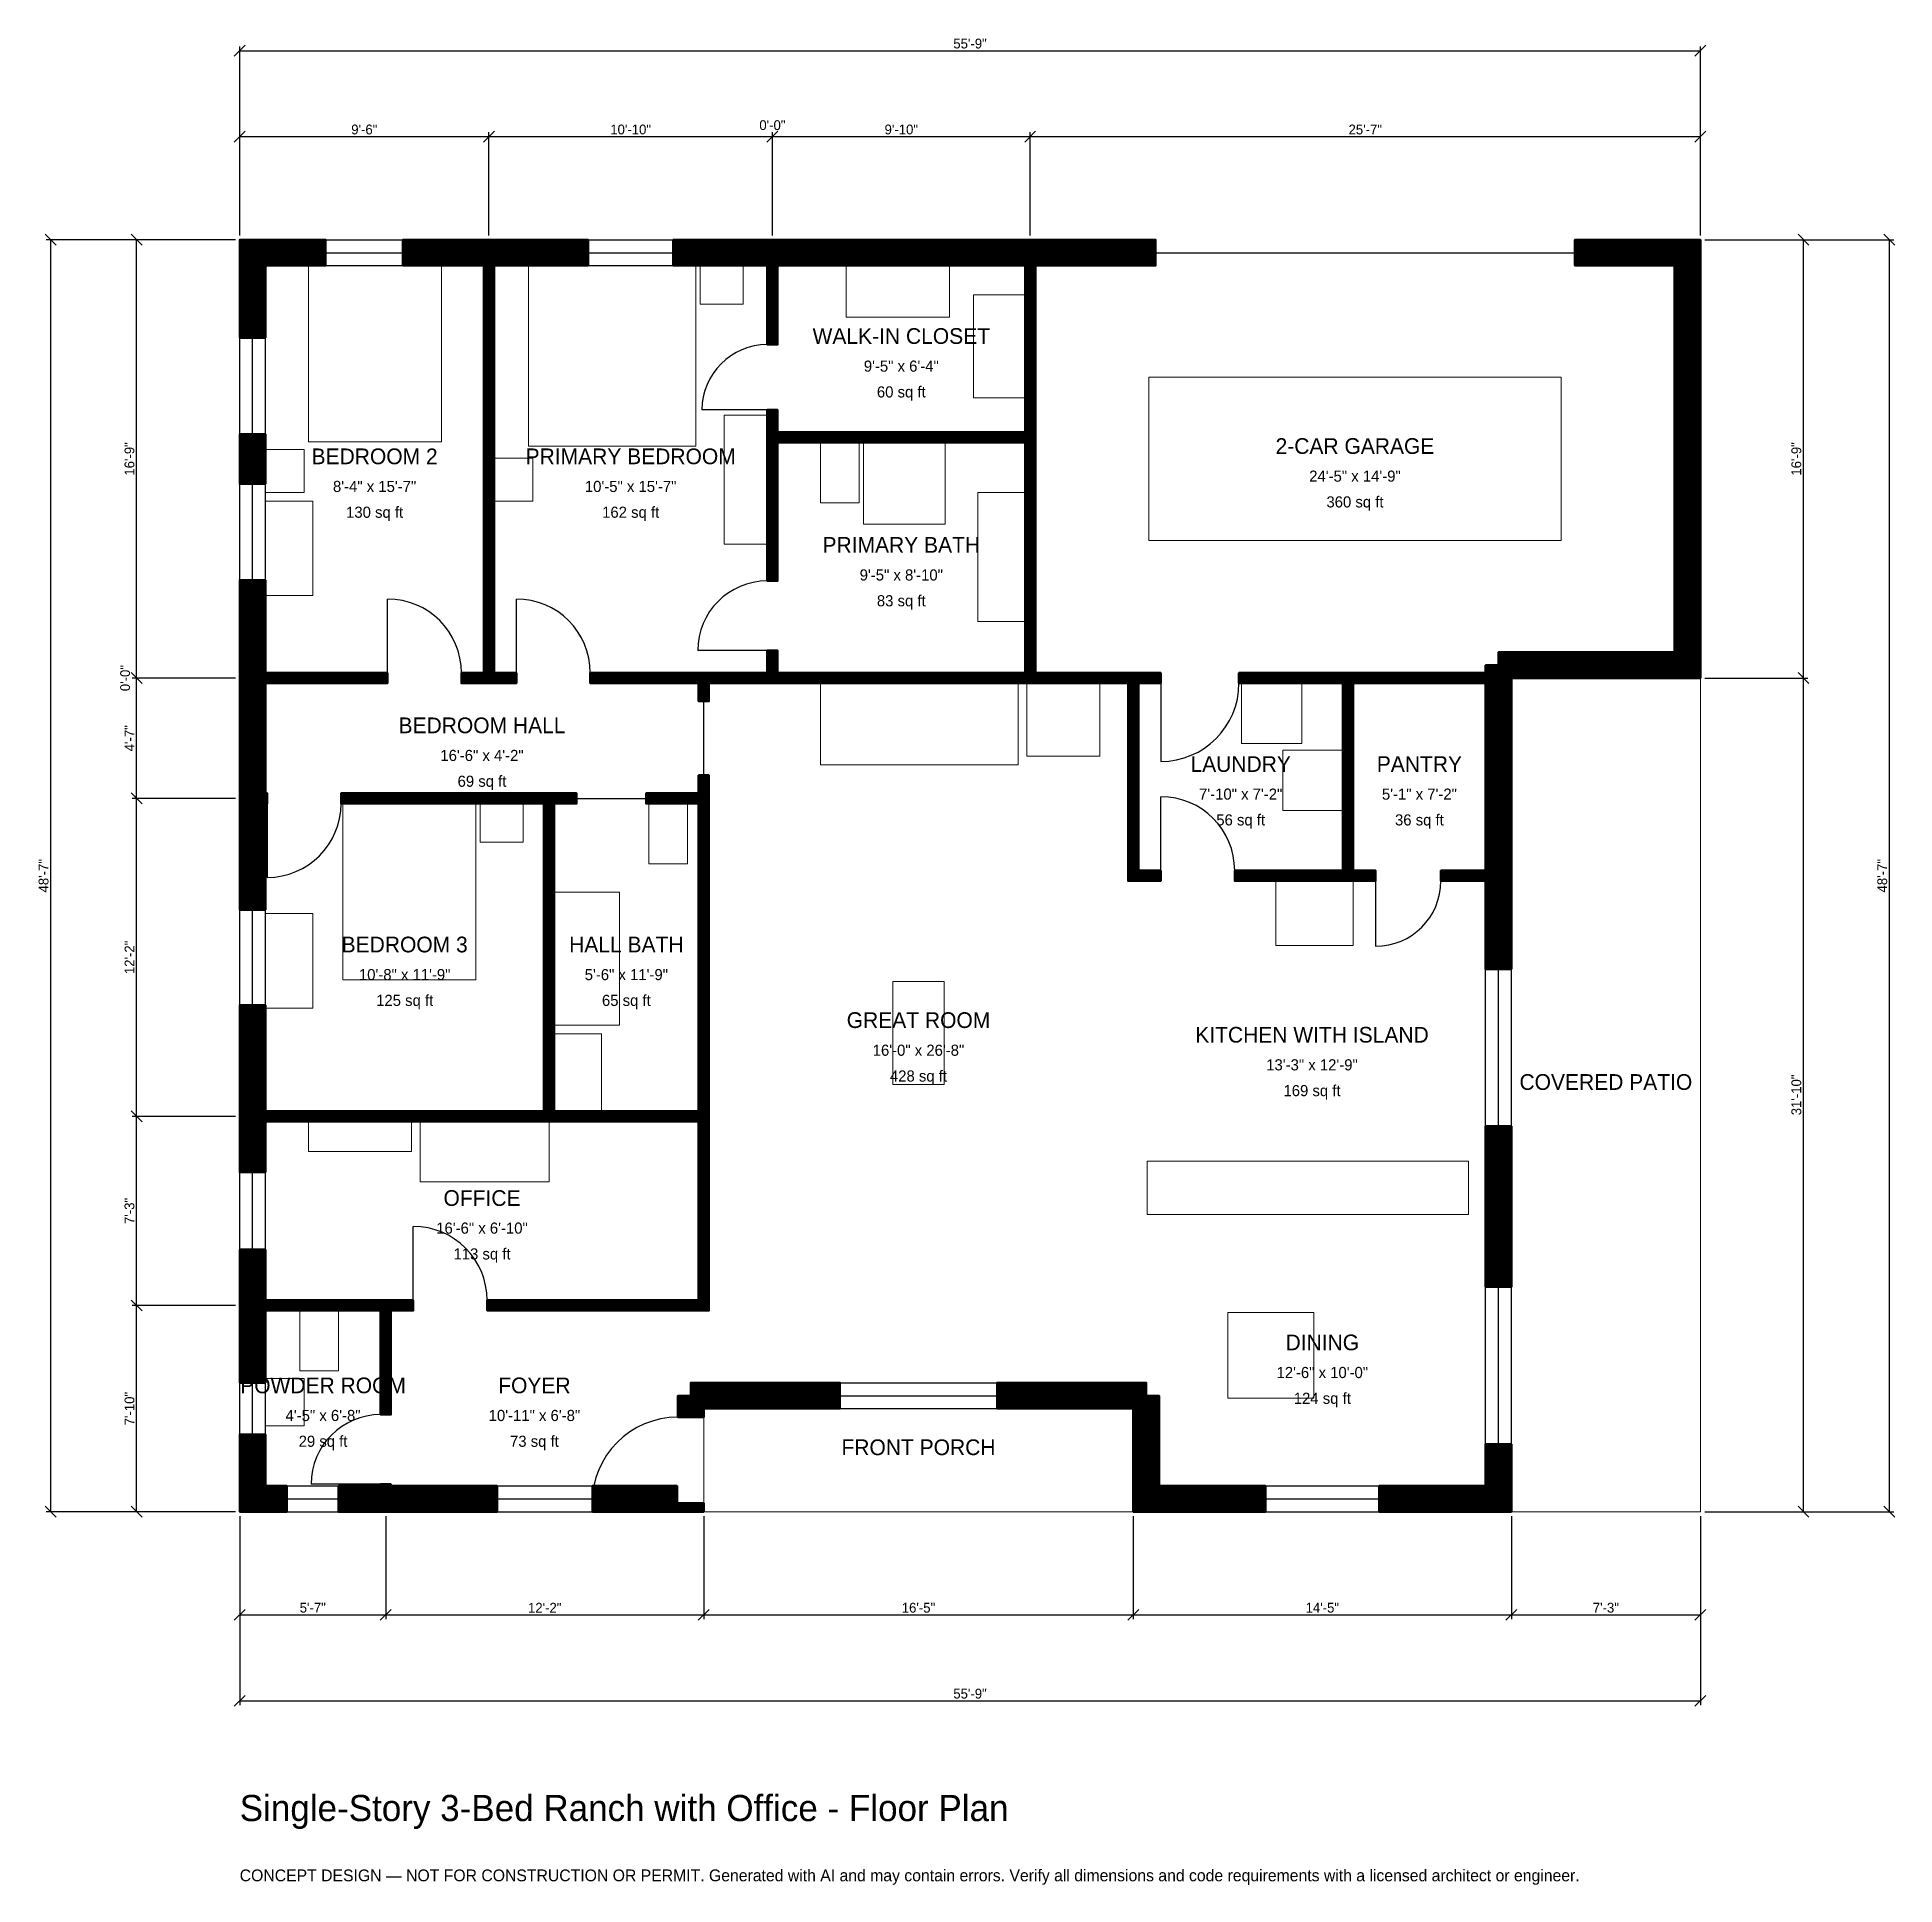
# Model space of a CAD drawing. Header units: inches. Extents: x -93 to 758, y -171 to 675.
import ezdxf
from ezdxf.enums import TextEntityAlignment as Align

# ---------------------------------------------------------------- set-up
doc = ezdxf.new("R2010")
doc.units = ezdxf.units.IN
doc.header["$MEASUREMENT"] = 0
doc.linetypes.add('DASHED', pattern=[0.6, 0.5, -0.1])
for name, color, linetype, lineweight in [('A-ANNO-DIMS', 1, 'Continuous', 13), ('A-ANNO-TEXT', 7, 'Continuous', 18), ('A-AREA-IDEN', 7, 'Continuous', 18), ('A-DOOR', 2, 'Continuous', 25), ('A-FLOR-FIXT', 9, 'Continuous', 13), ('A-FURN', 9, 'Continuous', 13), ('A-GLAZ', 4, 'Continuous', 25), ('A-SITE-PAVE', 8, 'Continuous', 13), ('A-WALL', 7, 'Continuous', 50), ('A-WALL-PATT', 8, 'Continuous', 13)]:
    doc.layers.add(name, color=color, linetype=linetype, lineweight=lineweight)
doc.dimstyles.new('PLAN', dxfattribs={"dimtxt": 4.5, "dimasz": 3, "dimexe": 2, "dimexo": 2, "dimgap": 1, "dimtad": 1, "dimdec": 0, "dimlunit": 4, "dimtsz": 2.5, "dimcen": 2.5, "dimclrd": 1, "dimclre": 1, "dimazin": 3, "dimtfac": 1, "dimtmove": 0, "dimatfit": 3})

msp = doc.modelspace()

# ---------------------------------------------------------------- hatches: boundary and pattern name
at = {"layer": 'A-WALL-PATT'}
h = msp.add_hatch(dxfattribs=at)
h.set_pattern_fill('ANSI31', color=8, scale=0.8)
h.paths.add_polyline_path([(161.6142, 0), (161.6142, 11.811), (200.3937, 11.811), (200.3937, 3.937), (212.5985, 3.937), (212.5985, 0), (212.5984, 0), (212.5984, 0), (200.7874, 0), (200.7874, 0), (161.6142, 0)])
h.paths.add_polyline_path([(72.8346, 0), (69.2913, 0), (69.2913, 0), (64.5669, 0), (64.5669, 0), (61.0236, 0), (45.2756, 0), (45.2756, 11.811), (61.0236, 11.811), (64.5669, 11.811), (64.5669, 12.5984), (69.2913, 12.5984), (69.2913, 11.811), (72.8346, 11.811), (117.9134, 11.811), (117.9134, 0), (72.8346, 0)])
h.paths.add_polyline_path([(11.811, 0), (11.811, 0), (0, 0), (0, 0), (0, 0), (0, 11.811), (0, 11.811), (0, 35.4331), (11.811, 35.4331), (11.811, 11.811), (21.6535, 11.811), (21.6535, 0), (11.811, 0)])
h.paths.add_polyline_path([(0, 88.5827), (0, 92.126), (0, 92.126), (0, 96.8504), (0, 96.8504), (0, 100.3937), (0, 120.0787), (11.811, 120.0787), (11.811, 100.3937), (11.811, 96.8504), (64.5669, 96.8504), (69.2913, 96.8504), (79.5276, 96.8504), (79.5276, 92.126), (69.2913, 92.126), (69.2913, 44.4882), (64.5669, 44.4882), (64.5669, 92.126), (11.811, 92.126), (11.811, 88.5827), (11.811, 59.0551), (0, 59.0551), (0, 88.5827)])
h.paths.add_polyline_path([(0, 175.1969), (0, 178.7402), (0, 178.7402), (0, 183.4646), (0, 183.4646), (0, 187.0079), (0, 232.0866), (11.811, 232.0866), (11.811, 187.0079), (11.811, 183.4646), (139.3701, 183.4646), (139.3701, 324.4094), (46.4567, 324.4094), (46.4567, 329.1339), (139.3701, 329.1339), (144.0945, 329.1339), (154.3307, 329.1339), (154.3307, 324.4094), (144.0945, 324.4094), (144.0945, 183.4646), (210.2362, 183.4646), (210.2362, 324.4094), (186.2205, 324.4094), (186.2205, 329.1339), (210.2362, 329.1339), (210.2362, 337.4016), (214.9606, 337.4016), (214.9606, 329.1339), (214.9606, 324.4094), (214.9606, 183.4646), (214.9606, 178.7402), (214.9606, 96.8504), (214.9606, 92.126), (210.2362, 92.126), (113.3858, 92.126), (113.3858, 96.8504), (210.2362, 96.8504), (210.2362, 178.7402), (144.0945, 178.7402), (139.3701, 178.7402), (11.811, 178.7402), (11.811, 175.1969), (11.811, 155.5118), (0, 155.5118), (0, 175.1969)])
h.paths.add_polyline_path([(0, 320.8661), (0, 324.4094), (0, 324.4094), (0, 329.1339), (0, 329.1339), (0, 332.6772), (0, 375.9843), (0, 379.5276), (0, 379.5276), (0, 384.252), (0, 384.252), (0, 387.7953), (0, 426.7717), (11.811, 426.7717), (11.811, 387.7953), (11.811, 384.252), (67.7165, 384.252), (67.7165, 379.5276), (11.811, 379.5276), (11.811, 375.9843), (11.811, 332.6772), (11.811, 329.1339), (12.5984, 329.1339), (12.5984, 324.4094), (11.811, 324.4094), (11.811, 320.8661), (11.811, 275.7874), (0, 275.7874), (0, 320.8661)])
h.paths.add_polyline_path([(0, 493.7008), (11.811, 493.7008), (11.811, 470.8661), (0, 470.8661), (0, 493.7008)])
h.paths.add_polyline_path([(0, 570.8661), (0, 570.8661), (0, 582.6772), (0, 582.6772), (0, 582.6772), (11.811, 582.6772), (11.811, 582.6772), (39.3701, 582.6772), (39.3701, 570.8661), (11.811, 570.8661), (11.811, 537.7953), (0, 537.7953), (0, 570.8661)])
h.paths.add_polyline_path([(108.2677, 582.6772), (111.811, 582.6772), (111.811, 582.6772), (116.5354, 582.6772), (116.5354, 582.6772), (120.0787, 582.6772), (159.6457, 582.6772), (159.6457, 570.8661), (120.0787, 570.8661), (116.5354, 570.8661), (116.5354, 384.252), (126.7717, 384.252), (126.7717, 379.5276), (116.5354, 379.5276), (116.5354, 379.5276), (111.811, 379.5276), (111.811, 379.5276), (101.5748, 379.5276), (101.5748, 384.252), (111.811, 384.252), (111.811, 570.8661), (108.2677, 570.8661), (74.8031, 570.8661), (74.8031, 582.6772), (108.2677, 582.6772)])
h.paths.add_polyline_path([(238.189, 582.6772), (238.189, 582.6772), (241.7323, 582.6772), (241.7323, 582.6772), (246.4567, 582.6772), (246.4567, 582.6772), (359.8425, 582.6772), (359.8425, 582.6772), (364.5669, 582.6772), (364.5669, 582.6772), (368.1102, 582.6772), (368.1102, 582.6772), (419.685, 582.6772), (419.685, 570.8661), (364.5669, 570.8661), (364.5669, 494.4882), (364.5669, 489.7638), (364.5669, 384.252), (407.0866, 384.252), (411.811, 384.252), (422.0472, 384.252), (422.0472, 379.5276), (411.811, 379.5276), (411.811, 293.7008), (422.0472, 293.7008), (422.0472, 288.9764), (411.811, 288.9764), (407.0866, 288.9764), (407.0866, 293.7008), (407.0866, 379.5276), (364.5669, 379.5276), (359.8425, 379.5276), (246.4567, 379.5276), (241.7323, 379.5276), (241.7323, 379.5276), (214.9606, 379.5276), (214.9606, 371.2598), (210.2362, 371.2598), (210.2362, 379.5276), (210.2362, 379.5276), (160.6299, 379.5276), (160.6299, 384.252), (214.9606, 384.252), (214.9606, 384.252), (241.7323, 384.252), (241.7323, 394.4882), (246.4567, 394.4882), (246.4567, 384.252), (359.8425, 384.252), (359.8425, 489.7638), (246.4567, 489.7638), (246.4567, 426.378), (241.7323, 426.378), (241.7323, 489.7638), (241.7323, 494.4882), (241.7323, 504.7244), (246.4567, 504.7244), (246.4567, 494.4882), (359.8425, 494.4882), (359.8425, 570.8661), (356.2992, 570.8661), (356.2992, 570.8661), (250, 570.8661), (250, 570.8661), (246.4567, 570.8661), (246.4567, 534.6457), (241.7323, 534.6457), (241.7323, 570.8661), (198.622, 570.8661), (198.622, 582.6772), (238.189, 582.6772)])
h.paths.add_polyline_path([(657.4803, 582.6772), (657.4803, 582.6772), (669.2913, 582.6772), (669.2913, 582.6772), (669.2914, 582.6772), (669.2914, 570.8661), (669.2913, 570.8661), (669.2913, 393.7008), (669.2914, 393.7008), (669.2914, 381.8898), (669.2913, 381.8898), (669.2913, 381.8897), (657.4803, 381.8897), (657.4803, 381.8898), (585.0394, 381.8898), (585.0394, 381.8897), (582.6772, 381.8897), (582.6772, 379.5276), (582.6772, 379.5276), (582.6772, 297.2441), (582.6772, 293.7008), (582.6772, 293.7008), (582.6772, 288.9764), (582.6772, 288.9764), (582.6772, 285.4331), (582.6772, 248.622), (570.8661, 248.622), (570.8661, 285.4331), (570.8661, 288.9764), (550.3937, 288.9764), (550.3937, 293.7008), (570.8661, 293.7008), (570.8661, 297.2441), (570.8661, 379.5276), (510.2362, 379.5276), (510.2362, 293.7008), (520.4724, 293.7008), (520.4724, 288.9764), (510.2362, 288.9764), (505.5118, 288.9764), (455.9055, 288.9764), (455.9055, 293.7008), (505.5118, 293.7008), (505.5118, 379.5276), (457.874, 379.5276), (457.874, 384.252), (505.5118, 384.252), (510.2362, 384.252), (570.8661, 384.252), (570.8661, 387.7953), (576.7717, 387.7953), (576.7717, 393.7008), (657.4803, 393.7008), (657.4803, 570.8661), (611.811, 570.8661), (611.811, 582.6772), (657.4803, 582.6772)])
h.paths.add_polyline_path([(582.6772, 139.7638), (582.6772, 127.9528), (582.6772, 102.9528), (570.8661, 102.9528), (570.8661, 127.9528), (570.8661, 139.7638), (570.8661, 176.5748), (582.6772, 176.5748), (582.6772, 139.7638)])
h.paths.add_polyline_path([(582.6772, 11.811), (582.6772, 11.811), (582.6772, 0), (582.6772, 0), (582.6772, 0), (570.8661, 0), (570.8661, 0), (522.0472, 0), (522.0472, 11.811), (570.8661, 11.811), (570.8661, 30.9055), (582.6772, 30.9055), (582.6772, 11.811)])
h.paths.add_polyline_path([(421.2598, 0), (421.2598, 0), (409.4488, 0), (409.4488, 0), (409.4488, 0), (409.4488, 11.811), (409.4488, 11.811), (409.4488, 47.2441), (347.0472, 47.2441), (347.0472, 59.0551), (415.3543, 59.0551), (415.3543, 53.1496), (421.2598, 53.1496), (421.2598, 11.811), (470.0787, 11.811), (470.0787, 0), (421.2598, 0)])
h.paths.add_polyline_path([(212.5984, 47.2441), (212.5984, 43.3071), (200.7874, 43.3071), (200.7874, 53.1496), (206.6929, 53.1496), (206.6929, 59.0551), (275, 59.0551), (275, 47.2441), (212.5984, 47.2441)])

# ---------------------------------------------------------------- linework, layer by layer
at = {"layer": 'A-DOOR', "linetype": 'DASHED'}
msp.add_line((419.685, 576.7717), (611.811, 576.7717), dxfattribs=at)
at = {"layer": 'A-DOOR'}
for p, q in [((241.7323, 504.7244), (211.811, 504.7244)), ((67.7165, 384.252), (67.7165, 418.1102)), ((126.7717, 384.252), (126.7717, 418.1102)), ((241.7323, 394.4882), (209.8425, 394.4882)), ((422.0472, 379.5276), (422.0472, 343.7008)), ((212.5984, 337.4016), (212.5984, 371.2598)), ((12.5984, 324.4094), (12.5984, 290.5512)), ((154.3307, 326.7717), (186.2205, 326.7717)), ((422.0472, 293.7008), (422.0472, 327.5591)), ((520.4724, 288.9764), (520.4724, 259.0551)), ((79.5276, 96.8504), (79.5276, 130.7087)), ((64.5669, 12.5984), (32.6772, 12.5984)), ((200.7874, 3.937), (161.4173, 3.937))]:
    msp.add_line(p, q, dxfattribs=at)
for centre, radius, start, end in [((241.7323, 504.7244), 29.9213, 90, 180), ((241.7323, 394.4882), 31.8898, 90, 180), ((67.7165, 384.252), 33.8583, 0, 90), ((126.7717, 384.252), 33.8583, 0, 90), ((422.0472, 379.5276), 35.8268, 270, 360), ((12.5984, 324.4094), 33.8583, 270, 360), ((422.0472, 293.7008), 33.8583, 0, 90), ((520.4724, 288.9764), 29.9213, 270, 360), ((79.5276, 96.8504), 33.8583, 0, 90), ((64.5669, 12.5984), 31.8898, 90, 180), ((200.7874, 3.937), 39.3701, 90, 180)]:
    msp.add_arc(centre, radius, start, end, dxfattribs=at)
at = {"layer": 'A-FLOR-FIXT'}
for points in [[(266.1417, 462.2047), (283.8583, 462.2047), (283.8583, 489.7638), (266.1417, 489.7638)], [(285.8268, 452.3622), (323.2283, 452.3622), (323.2283, 489.7638), (285.8268, 489.7638)], [(338.189, 407.874), (359.8425, 407.874), (359.8425, 466.9291), (338.189, 466.9291)], [(187.4016, 296.8504), (205.1181, 296.8504), (205.1181, 324.4094), (187.4016, 324.4094)], [(144.0945, 222.8346), (174.0157, 222.8346), (174.0157, 283.8583), (144.0945, 283.8583)], [(144.0945, 183.4646), (165.748, 183.4646), (165.748, 218.8976), (144.0945, 218.8976)], [(415.748, 136.2205), (562.9921, 136.2205), (562.9921, 160.6299), (415.748, 160.6299)], [(27.5591, 64.5669), (45.2756, 64.5669), (45.2756, 92.126), (27.5591, 92.126)], [(11.811, 39.3701), (29.5276, 39.3701), (29.5276, 61.0236), (11.811, 61.0236)]]:
    msp.add_lwpolyline(points, close=True, dxfattribs=at)
at = {"layer": 'A-FURN'}
for points in [[(31.4961, 490.1575), (92.5197, 490.1575), (92.5197, 570.8661), (31.4961, 570.8661)], [(132.2835, 488.189), (209.0551, 488.189), (209.0551, 570.8661), (132.2835, 570.8661)], [(211.0236, 553.1496), (230.7087, 553.1496), (230.7087, 570.8661), (211.0236, 570.8661)], [(277.9528, 547.2441), (325.1969, 547.2441), (325.1969, 570.8661), (277.9528, 570.8661)], [(336.2205, 510.2362), (359.8425, 510.2362), (359.8425, 557.4803), (336.2205, 557.4803)], [(416.5354, 444.8819), (605.5118, 444.8819), (605.5118, 519.685), (416.5354, 519.685)], [(222.0472, 443.3071), (241.7323, 443.3071), (241.7323, 502.3622), (222.0472, 502.3622)], [(11.811, 466.9291), (29.5276, 466.9291), (29.5276, 486.6142), (11.811, 486.6142)], [(116.5354, 462.9921), (134.252, 462.9921), (134.252, 482.6772), (116.5354, 482.6772)], [(11.811, 419.685), (33.4646, 419.685), (33.4646, 462.9921), (11.811, 462.9921)], [(266.1417, 342.126), (356.6929, 342.126), (356.6929, 379.5276), (266.1417, 379.5276)], [(360.6299, 346.063), (394.0945, 346.063), (394.0945, 379.5276), (360.6299, 379.5276)], [(459.0551, 351.9685), (486.6142, 351.9685), (486.6142, 379.5276), (459.0551, 379.5276)], [(477.9528, 321.2598), (505.5118, 321.2598), (505.5118, 348.8189), (477.9528, 348.8189)], [(47.2441, 243.7008), (108.2677, 243.7008), (108.2677, 324.4094), (47.2441, 324.4094)], [(110.2362, 306.6929), (129.9213, 306.6929), (129.9213, 324.4094), (110.2362, 324.4094)], [(474.8031, 259.4488), (510.2362, 259.4488), (510.2362, 288.9764), (474.8031, 288.9764)], [(11.811, 230.7087), (33.4646, 230.7087), (33.4646, 274.0157), (11.811, 274.0157)], [(299.2126, 195.6693), (322.8346, 195.6693), (322.8346, 242.9134), (299.2126, 242.9134)], [(31.4961, 164.9606), (78.7402, 164.9606), (78.7402, 178.7402), (31.4961, 178.7402)], [(82.6772, 151.1811), (141.7323, 151.1811), (141.7323, 178.7402), (82.6772, 178.7402)], [(452.7559, 51.9685), (492.126, 51.9685), (492.126, 91.3386), (452.7559, 91.3386)]]:
    msp.add_lwpolyline(points, close=True, dxfattribs=at)
at = {"layer": 'A-GLAZ'}
for p, q in [((39.3701, 582.6772), (74.8031, 582.6772)), ((159.6457, 582.6772), (198.622, 582.6772)), ((39.3701, 576.7717), (74.8031, 576.7717)), ((39.3701, 570.8661), (74.8031, 570.8661)), ((159.6457, 576.7717), (198.622, 576.7717)), ((159.6457, 570.8661), (198.622, 570.8661)), ((0, 493.7008), (0, 537.7953)), ((5.9055, 493.7008), (5.9055, 537.7953)), ((11.811, 493.7008), (11.811, 537.7953)), ((0, 426.7717), (0, 470.8661)), ((5.9055, 426.7717), (5.9055, 470.8661)), ((11.811, 426.7717), (11.811, 470.8661)), ((0, 232.0866), (0, 275.7874)), ((5.9055, 232.0866), (5.9055, 275.7874)), ((11.811, 232.0866), (11.811, 275.7874)), ((570.8661, 176.5748), (570.8661, 248.622)), ((576.7717, 176.5748), (576.7717, 248.622)), ((582.6772, 176.5748), (582.6772, 248.622)), ((0, 120.0787), (0, 155.5118)), ((5.9055, 120.0787), (5.9055, 155.5118)), ((11.811, 120.0787), (11.811, 155.5118)), ((570.8661, 30.9055), (570.8661, 102.9528)), ((576.7717, 30.9055), (576.7717, 102.9528)), ((582.6772, 30.9055), (582.6772, 102.9528)), ((0, 35.4331), (0, 59.0551)), ((5.9055, 35.4331), (5.9055, 59.0551)), ((11.811, 35.4331), (11.811, 59.0551)), ((275, 59.0551), (347.0472, 59.0551)), ((275, 53.1496), (347.0472, 53.1496)), ((275, 47.2441), (347.0472, 47.2441)), ((21.6535, 11.811), (45.2756, 11.811)), ((117.9134, 11.811), (161.6142, 11.811)), ((470.0787, 11.811), (522.0472, 11.811)), ((21.6535, 5.9055), (45.2756, 5.9055)), ((21.6535, 0), (45.2756, 0)), ((117.9134, 5.9055), (161.6142, 5.9055)), ((117.9134, 0), (161.6142, 0)), ((470.0787, 5.9055), (522.0472, 5.9055)), ((470.0787, 0), (522.0472, 0))]:
    msp.add_line(p, q, dxfattribs=at)
at = {"layer": 'A-SITE-PAVE', "linetype": 'DASHED'}
for points in [[(582.6772, 0), (669.2913, 0), (669.2913, 381.8898), (582.6772, 381.8898)], [(212.5984, 0), (409.4488, 0), (409.4488, 47.2441), (212.5984, 47.2441)]]:
    msp.add_lwpolyline(points, close=True, dxfattribs=at)
at = {"layer": 'A-WALL'}
for points in [[(0, 570.8661), (0, 570.8661), (0, 582.6772), (0, 582.6772), (0, 582.6772), (11.811, 582.6772), (11.811, 582.6772), (39.3701, 582.6772), (39.3701, 570.8661), (11.811, 570.8661), (11.811, 537.7953), (0, 537.7953), (0, 570.8661)], [(108.2677, 582.6772), (111.811, 582.6772), (111.811, 582.6772), (116.5354, 582.6772), (116.5354, 582.6772), (120.0787, 582.6772), (159.6457, 582.6772), (159.6457, 570.8661), (120.0787, 570.8661), (116.5354, 570.8661), (116.5354, 384.252), (126.7717, 384.252), (126.7717, 379.5276), (116.5354, 379.5276), (116.5354, 379.5276), (111.811, 379.5276), (111.811, 379.5276), (101.5748, 379.5276), (101.5748, 384.252), (111.811, 384.252), (111.811, 570.8661), (108.2677, 570.8661), (74.8031, 570.8661), (74.8031, 582.6772), (108.2677, 582.6772)], [(238.189, 582.6772), (238.189, 582.6772), (241.7323, 582.6772), (241.7323, 582.6772), (246.4567, 582.6772), (246.4567, 582.6772), (359.8425, 582.6772), (359.8425, 582.6772), (364.5669, 582.6772), (364.5669, 582.6772), (368.1102, 582.6772), (368.1102, 582.6772), (419.685, 582.6772), (419.685, 570.8661), (364.5669, 570.8661), (364.5669, 494.4882), (364.5669, 489.7638), (364.5669, 384.252), (407.0866, 384.252), (411.811, 384.252), (422.0472, 384.252), (422.0472, 379.5276), (411.811, 379.5276), (411.811, 293.7008), (422.0472, 293.7008), (422.0472, 288.9764), (411.811, 288.9764), (407.0866, 288.9764), (407.0866, 293.7008), (407.0866, 379.5276), (364.5669, 379.5276), (359.8425, 379.5276), (246.4567, 379.5276), (241.7323, 379.5276), (241.7323, 379.5276), (214.9606, 379.5276), (214.9606, 371.2598), (210.2362, 371.2598), (210.2362, 379.5276), (210.2362, 379.5276), (160.6299, 379.5276), (160.6299, 384.252), (214.9606, 384.252), (214.9606, 384.252), (241.7323, 384.252), (241.7323, 394.4882), (246.4567, 394.4882), (246.4567, 384.252), (359.8425, 384.252), (359.8425, 489.7638), (246.4567, 489.7638), (246.4567, 426.378), (241.7323, 426.378), (241.7323, 489.7638), (241.7323, 494.4882), (241.7323, 504.7244), (246.4567, 504.7244), (246.4567, 494.4882), (359.8425, 494.4882), (359.8425, 570.8661), (356.2992, 570.8661), (356.2992, 570.8661), (250, 570.8661), (250, 570.8661), (246.4567, 570.8661), (246.4567, 534.6457), (241.7323, 534.6457), (241.7323, 570.8661), (198.622, 570.8661), (198.622, 582.6772), (238.189, 582.6772)], [(657.4803, 582.6772), (657.4803, 582.6772), (669.2913, 582.6772), (669.2913, 582.6772), (669.2914, 582.6772), (669.2914, 570.8661), (669.2913, 570.8661), (669.2913, 393.7008), (669.2914, 393.7008), (669.2914, 381.8898), (669.2913, 381.8898), (669.2913, 381.8897), (657.4803, 381.8897), (657.4803, 381.8898), (585.0394, 381.8898), (585.0394, 381.8897), (582.6772, 381.8897), (582.6772, 379.5276), (582.6772, 379.5276), (582.6772, 297.2441), (582.6772, 293.7008), (582.6772, 293.7008), (582.6772, 288.9764), (582.6772, 288.9764), (582.6772, 285.4331), (582.6772, 248.622), (570.8661, 248.622), (570.8661, 285.4331), (570.8661, 288.9764), (550.3937, 288.9764), (550.3937, 293.7008), (570.8661, 293.7008), (570.8661, 297.2441), (570.8661, 379.5276), (510.2362, 379.5276), (510.2362, 293.7008), (520.4724, 293.7008), (520.4724, 288.9764), (510.2362, 288.9764), (505.5118, 288.9764), (455.9055, 288.9764), (455.9055, 293.7008), (505.5118, 293.7008), (505.5118, 379.5276), (457.874, 379.5276), (457.874, 384.252), (505.5118, 384.252), (510.2362, 384.252), (570.8661, 384.252), (570.8661, 387.7953), (576.7717, 387.7953), (576.7717, 393.7008), (657.4803, 393.7008), (657.4803, 570.8661), (611.811, 570.8661), (611.811, 582.6772), (657.4803, 582.6772)], [(0, 493.7008), (11.811, 493.7008), (11.811, 470.8661), (0, 470.8661), (0, 493.7008)], [(0, 320.8661), (0, 324.4094), (0, 324.4094), (0, 329.1339), (0, 329.1339), (0, 332.6772), (0, 375.9843), (0, 379.5276), (0, 379.5276), (0, 384.252), (0, 384.252), (0, 387.7953), (0, 426.7717), (11.811, 426.7717), (11.811, 387.7953), (11.811, 384.252), (67.7165, 384.252), (67.7165, 379.5276), (11.811, 379.5276), (11.811, 375.9843), (11.811, 332.6772), (11.811, 329.1339), (12.5984, 329.1339), (12.5984, 324.4094), (11.811, 324.4094), (11.811, 320.8661), (11.811, 275.7874), (0, 275.7874), (0, 320.8661)], [(0, 175.1969), (0, 178.7402), (0, 178.7402), (0, 183.4646), (0, 183.4646), (0, 187.0079), (0, 232.0866), (11.811, 232.0866), (11.811, 187.0079), (11.811, 183.4646), (139.3701, 183.4646), (139.3701, 324.4094), (46.4567, 324.4094), (46.4567, 329.1339), (139.3701, 329.1339), (144.0945, 329.1339), (154.3307, 329.1339), (154.3307, 324.4094), (144.0945, 324.4094), (144.0945, 183.4646), (210.2362, 183.4646), (210.2362, 324.4094), (186.2205, 324.4094), (186.2205, 329.1339), (210.2362, 329.1339), (210.2362, 337.4016), (214.9606, 337.4016), (214.9606, 329.1339), (214.9606, 324.4094), (214.9606, 183.4646), (214.9606, 178.7402), (214.9606, 96.8504), (214.9606, 92.126), (210.2362, 92.126), (113.3858, 92.126), (113.3858, 96.8504), (210.2362, 96.8504), (210.2362, 178.7402), (144.0945, 178.7402), (139.3701, 178.7402), (11.811, 178.7402), (11.811, 175.1969), (11.811, 155.5118), (0, 155.5118), (0, 175.1969)], [(582.6772, 139.7638), (582.6772, 127.9528), (582.6772, 102.9528), (570.8661, 102.9528), (570.8661, 127.9528), (570.8661, 139.7638), (570.8661, 176.5748), (582.6772, 176.5748), (582.6772, 139.7638)], [(0, 88.5827), (0, 92.126), (0, 92.126), (0, 96.8504), (0, 96.8504), (0, 100.3937), (0, 120.0787), (11.811, 120.0787), (11.811, 100.3937), (11.811, 96.8504), (64.5669, 96.8504), (69.2913, 96.8504), (79.5276, 96.8504), (79.5276, 92.126), (69.2913, 92.126), (69.2913, 44.4882), (64.5669, 44.4882), (64.5669, 92.126), (11.811, 92.126), (11.811, 88.5827), (11.811, 59.0551), (0, 59.0551), (0, 88.5827)], [(212.5984, 47.2441), (212.5984, 43.3071), (200.7874, 43.3071), (200.7874, 53.1496), (206.6929, 53.1496), (206.6929, 59.0551), (275, 59.0551), (275, 47.2441), (212.5984, 47.2441)], [(421.2598, 0), (421.2598, 0), (409.4488, 0), (409.4488, 0), (409.4488, 0), (409.4488, 11.811), (409.4488, 11.811), (409.4488, 47.2441), (347.0472, 47.2441), (347.0472, 59.0551), (415.3543, 59.0551), (415.3543, 53.1496), (421.2598, 53.1496), (421.2598, 11.811), (470.0787, 11.811), (470.0787, 0), (421.2598, 0)], [(11.811, 0), (11.811, 0), (0, 0), (0, 0), (0, 0), (0, 11.811), (0, 11.811), (0, 35.4331), (11.811, 35.4331), (11.811, 11.811), (21.6535, 11.811), (21.6535, 0), (11.811, 0)], [(582.6772, 11.811), (582.6772, 11.811), (582.6772, 0), (582.6772, 0), (582.6772, 0), (570.8661, 0), (570.8661, 0), (522.0472, 0), (522.0472, 11.811), (570.8661, 11.811), (570.8661, 30.9055), (582.6772, 30.9055), (582.6772, 11.811)], [(72.8346, 0), (69.2913, 0), (69.2913, 0), (64.5669, 0), (64.5669, 0), (61.0236, 0), (45.2756, 0), (45.2756, 11.811), (61.0236, 11.811), (64.5669, 11.811), (64.5669, 12.5984), (69.2913, 12.5984), (69.2913, 11.811), (72.8346, 11.811), (117.9134, 11.811), (117.9134, 0), (72.8346, 0)], [(161.6142, 0), (161.6142, 11.811), (200.3937, 11.811), (200.3937, 3.937), (212.5985, 3.937), (212.5985, 0), (212.5984, 0), (212.5984, 0), (200.7874, 0), (200.7874, 0), (161.6142, 0)]]:
    msp.add_lwpolyline(points, close=True, dxfattribs=at)

# ---------------------------------------------------------------- texts
at = {"layer": 'A-ANNO-TEXT'}
for s, height, p in [('Single-Story 3-Bed Ranch with Office - Floor Plan', 12, (0, -141.7323)), ('CONCEPT DESIGN — NOT FOR CONSTRUCTION OR PERMIT. Generated with AI and may contain errors. Verify all dimensions and code requirements with a licensed architect or engineer.', 5.4, (0, -169.2913))]:
    msp.add_text(s, height=height, dxfattribs=at).set_placement(p)
at = {"layer": 'A-AREA-IDEN'}
for s, height, p in [('WALK-IN CLOSET', 7.2, (303.1496, 538.5827)), ('9\'-5" x 6\'-4"', 5.1, (303.1496, 524.8031)), ('60 sq ft', 5.1, (303.1496, 512.9921)), ('BEDROOM 2', 7.2, (61.811, 483.4646)), ('PRIMARY BEDROOM', 7.2, (179.1339, 483.4646)), ('2-CAR GARAGE', 7.2, (511.0236, 488.189)), ('24\'-5" x 14\'-9"', 5.1, (511.0236, 474.4094)), ('8\'-4" x 15\'-7"', 5.1, (61.811, 469.685)), ('10\'-5" x 15\'-7"', 5.1, (179.1339, 469.685)), ('130 sq ft', 5.1, (61.811, 457.874)), ('162 sq ft', 5.1, (179.1339, 457.874)), ('360 sq ft', 5.1, (511.0236, 462.5984)), ('PRIMARY BATH', 7.2, (303.1496, 442.9134)), ('9\'-5" x 8\'-10"', 5.1, (303.1496, 429.1339)), ('83 sq ft', 5.1, (303.1496, 417.3228)), ('BEDROOM HALL', 7.2, (111.0236, 360.2362)), ('16\'-6" x 4\'-2"', 5.1, (111.0236, 346.4567)), ('LAUNDRY', 7.2, (458.6614, 342.5197)), ('PANTRY', 7.2, (540.5512, 342.5197)), ('69 sq ft', 5.1, (111.0236, 334.6457)), ('7\'-10" x 7\'-2"', 5.1, (458.6614, 328.7402)), ('5\'-1" x 7\'-2"', 5.1, (540.5512, 328.7402)), ('56 sq ft', 5.1, (458.6614, 316.9291)), ('36 sq ft', 5.1, (540.5512, 316.9291)), ('BEDROOM 3', 7.2, (75.5906, 259.8425)), ('HALL BATH', 7.2, (177.1654, 259.8425)), ('10\'-8" x 11\'-9"', 5.1, (75.5906, 246.063)), ('5\'-6" x 11\'-9"', 5.1, (177.1654, 246.063)), ('125 sq ft', 5.1, (75.5906, 234.252)), ('65 sq ft', 5.1, (177.1654, 234.252)), ('GREAT ROOM', 7.2, (311.0236, 225.1969)), ('KITCHEN WITH ISLAND', 7.2, (491.3386, 218.5039)), ('16\'-0" x 26\'-8"', 5.1, (311.0236, 211.4173)), ('13\'-3" x 12\'-9"', 5.1, (491.3386, 204.7244)), ('428 sq ft', 5.1, (311.0236, 199.6063)), ('COVERED PATIO', 7.2, (625.9843, 196.8504)), ('169 sq ft', 5.1, (491.3386, 192.9134)), ('OFFICE', 7.2, (111.0236, 143.7008)), ('16\'-6" x 6\'-10"', 5.1, (111.0236, 129.9213)), ('113 sq ft', 5.1, (111.0236, 118.1102)), ('DINING', 7.2, (496.063, 77.5591)), ('POWDER ROOM', 7.2, (38.189, 57.874)), ('FOYER', 7.2, (135.0394, 57.874)), ('12\'-6" x 10\'-0"', 5.1, (496.063, 63.7795)), ('124 sq ft', 5.1, (496.063, 51.9685)), ('4\'-5" x 6\'-8"', 5.1, (38.189, 44.0945)), ('10\'-11" x 6\'-8"', 5.1, (135.0394, 44.0945)), ('29 sq ft', 5.1, (38.189, 32.2835)), ('73 sq ft', 5.1, (135.0394, 32.2835)), ('FRONT PORCH', 7.2, (311.0236, 29.5276))]:
    msp.add_text(s, height=height, dxfattribs=at).set_placement(p, align=Align.MIDDLE_CENTER)

# ---------------------------------------------------------------- dimensions: what is measured, and where the dimension line sits
at = {"layer": 'A-ANNO-DIMS'}
for base, p1, p2, text in [((0, 669.2913), (0, 582.6772), (669.2913, 582.6772), '55\'-9"'), ((0, 629.9213), (0, 582.6772), (114.1732, 582.6772), '9\'-6"'), ((114.1732, 629.9213), (114.1732, 582.6772), (244.0945, 582.6772), '10\'-10"'), ((244.0945, 629.9213), (244.0945, 582.6772), (244.0945, 582.6772), '0\'-0"'), ((244.0945, 629.9213), (244.0945, 582.6772), (362.2047, 582.6772), '9\'-10"'), ((362.2047, 629.9213), (362.2047, 582.6772), (669.2913, 582.6772), '25\'-7"'), ((0, -47.2441), (0, 0), (66.9291, 0), '5\'-7"'), ((0, -86.6142), (0, 0), (669.2913, 0), '55\'-9"'), ((66.9291, -47.2441), (66.9291, 0), (212.5984, 0), '12\'-2"'), ((212.5984, -47.2441), (212.5984, 0), (409.4488, 0), '16\'-5"'), ((409.4488, -47.2441), (409.4488, 0), (582.6772, 0), '14\'-5"'), ((582.6772, -47.2441), (582.6772, 0), (669.2913, 0), '7\'-3"')]:
    msp.add_linear_dim(base=base, p1=p1, p2=p2, text=text, dimstyle='PLAN', dxfattribs=at).render()
for base, p1, p2, text in [((-86.6142, 0), (0, 0), (0, 582.6772), '48\'-7"'), ((-47.2441, 381.8898), (0, 381.8898), (0, 582.6772), '16\'-9"'), ((716.5354, 381.8898), (669.2913, 381.8898), (669.2913, 582.6772), '16\'-9"'), ((755.9055, 0), (669.2913, 0), (669.2913, 582.6772), '48\'-7"'), ((-47.2441, 381.8898), (0, 381.8898), (0, 381.8898), '0\'-0"'), ((-47.2441, 326.7717), (0, 326.7717), (0, 381.8898), '4\'-7"'), ((716.5354, 0), (669.2913, 0), (669.2913, 381.8898), '31\'-10"'), ((-47.2441, 181.1024), (0, 181.1024), (0, 326.7717), '12\'-2"'), ((-47.2441, 94.4882), (0, 94.4882), (0, 181.1024), '7\'-3"'), ((-47.2441, 0), (0, 0), (0, 94.4882), '7\'-10"')]:
    msp.add_linear_dim(base=base, p1=p1, p2=p2, angle=90, text=text, dimstyle='PLAN', dxfattribs=at).render()

doc.saveas('drawing.dxf')
